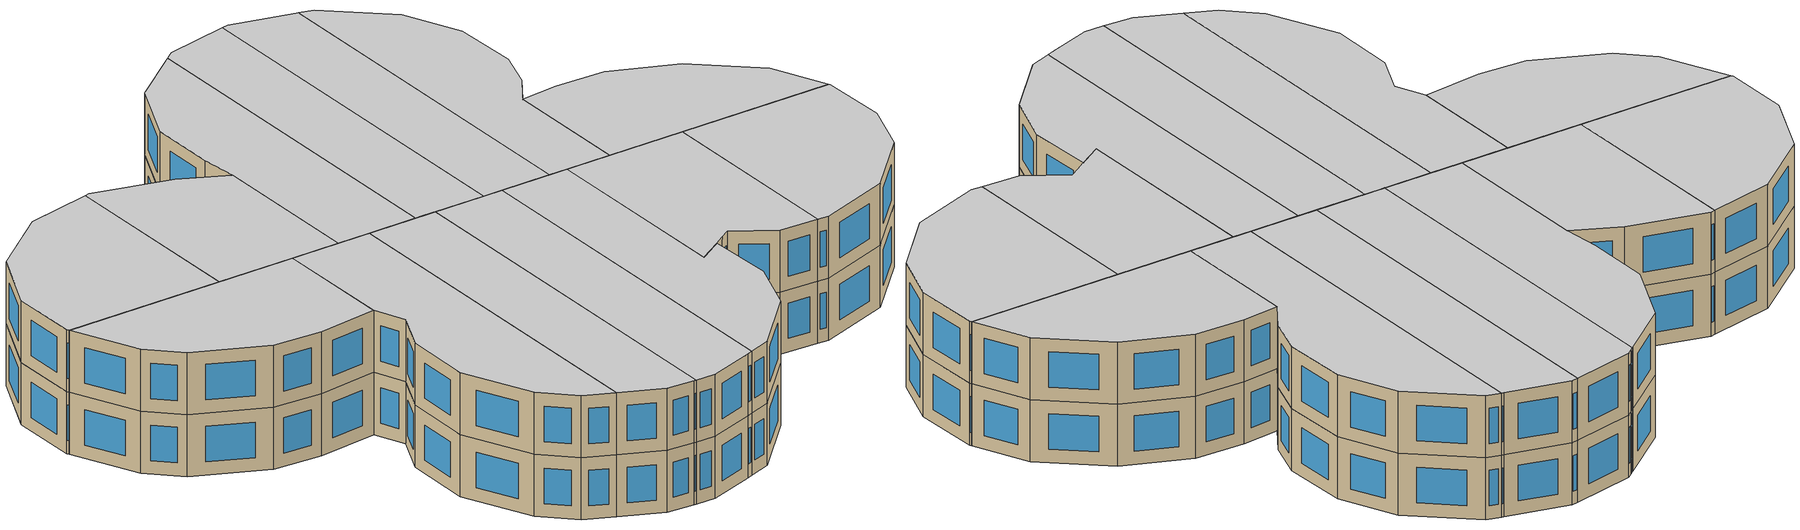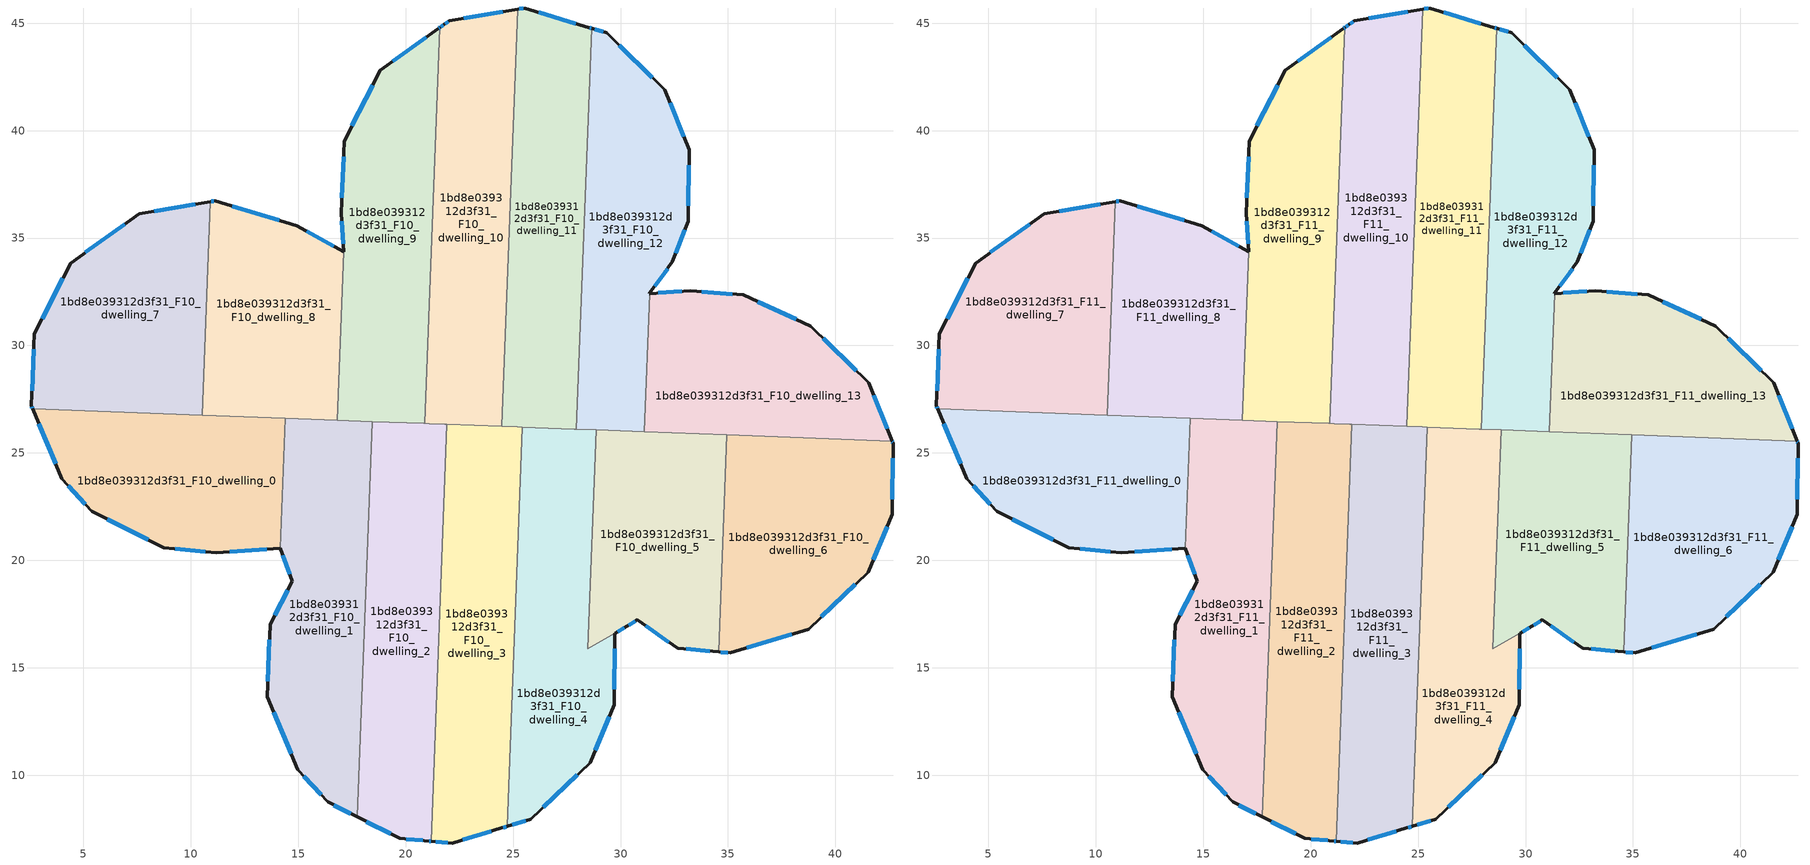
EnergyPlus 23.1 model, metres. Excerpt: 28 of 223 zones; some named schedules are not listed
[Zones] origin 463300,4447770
1bd8e039312d3f31_F10_dwelling_0
 floor to 1bd8e039312d3f31_F9_dwelling_0 (EU_floor_Construction): 14.39,26.62 14.16,20.57 11.18,20.36 8.75,20.58 5.39,22.29 4,23.79 2.64,27.06 z30
 wall outside (EU_wall_Construction): 2.64,27.06 4,23.79 5.39,22.29 8.75,20.58 11.18,20.36 14.16,20.57 z30:33
 wall to 1bd8e039312d3f31_F10_dwelling_7 (EU_wall_Construction): 10.53,26.76 2.64,27.06 z30:33
 wall to 1bd8e039312d3f31_F10_dwelling_1 (EU_wall_Construction): 14.16,20.57 14.39,26.62 z30:33
 wall to 1bd8e039312d3f31_F10_dwelling_8 (EU_wall_Construction): 14.39,26.62 10.53,26.76 z30:33
 window (EU_Window_Construction): 4.29,23.47 5.09,22.61 / 2.93,26.36 3.71,24.49 / 11.82,20.4 13.53,20.52 / 9.27,20.54 10.66,20.41 / 6.11,21.92 8.03,20.95 z30.64:32.36
1bd8e039312d3f31_F10_dwelling_1
 floor to 1bd8e039312d3f31_F9_dwelling_1 (EU_floor_Construction): 18.44,26.46 17.74,8.06 16.36,8.76 14.97,10.26 13.55,13.66 13.69,17.02 14.73,19.03 14.16,20.57 14.39,26.62 z30
 wall outside (EU_wall_Construction): 14.16,20.57 14.73,19.03 13.69,17.02 13.55,13.66 14.97,10.26 16.36,8.76 17.74,8.06 z30:33
 wall to 1bd8e039312d3f31_F10_dwelling_2 (EU_wall_Construction): 17.74,8.06 18.44,26.46 z30:33
 wall to 1bd8e039312d3f31_F10_dwelling_8 (EU_wall_Construction): 16.81,26.52 14.39,26.62 z30:33
 wall to 1bd8e039312d3f31_F10_dwelling_9 (EU_wall_Construction): 18.44,26.46 16.81,26.52 z30:33
 window (EU_Window_Construction): 14.28,20.24 14.61,19.36 / 16.66,8.61 17.45,8.21 / 15.27,9.94 16.06,9.08 / 13.85,12.93 14.66,10.99 / 13.66,16.3 13.58,14.38 / 14.5,18.6 13.91,17.45 z30.64:32.36
1bd8e039312d3f31_F10_dwelling_10
 floor to 1bd8e039312d3f31_F9_dwelling_10 (EU_floor_Construction): 25.21,45.65 24.47,26.23 21.09,26.36 20.89,26.37 21.59,44.8 21.79,44.95 22.02,45.12 z30
 wall outside (EU_wall_Construction): 25.21,45.65 22.02,45.12 21.79,44.95 21.59,44.8 z30:33
 wall to 1bd8e039312d3f31_F10_dwelling_11 (EU_wall_Construction): 24.47,26.23 25.21,45.65 z30:33
 wall to 1bd8e039312d3f31_F10_dwelling_9 (EU_wall_Construction): 21.59,44.8 20.89,26.37 z30:33
 wall to 1bd8e039312d3f31_F10_dwelling_3 (EU_wall_Construction): 21.92,26.33 24.47,26.23 z30:33
 wall to 1bd8e039312d3f31_F10_dwelling_2 (EU_wall_Construction): 20.89,26.37 21.09,26.36 21.82,26.33 21.92,26.33 z30:33
 window (EU_Window_Construction): 21.97,45.08 21.84,44.98 / 24.52,45.54 22.7,45.23 / 21.75,44.92 21.63,44.83 z30.64:32.36
1bd8e039312d3f31_F10_dwelling_11
 floor to 1bd8e039312d3f31_F9_dwelling_11 (EU_floor_Construction): 28.55,44.79 28.65,44.76 27.95,26.1 27.85,26.11 24.47,26.23 25.21,45.65 25.54,45.71 z30
 wall outside (EU_wall_Construction): 28.65,44.76 28.55,44.79 25.54,45.71 25.21,45.65 z30:33
 wall to 1bd8e039312d3f31_F10_dwelling_12 (EU_wall_Construction): 27.95,26.1 28.65,44.76 z30:33
 wall to 1bd8e039312d3f31_F10_dwelling_4 (EU_wall_Construction): 25.43,26.2 27.85,26.11 27.95,26.1 z30:33
 wall to 1bd8e039312d3f31_F10_dwelling_3 (EU_wall_Construction): 24.47,26.23 25.18,26.21 25.43,26.2 z30:33
 window (EU_Window_Construction): 25.47,45.7 25.28,45.66 / 27.91,44.99 26.19,45.51 / 28.63,44.77 28.57,44.78 z30.64:32.36
1bd8e039312d3f31_F10_dwelling_12
 floor to 1bd8e039312d3f31_F9_dwelling_12 (EU_floor_Construction): 32.07,41.9 33.19,39.11 33.16,35.79 32.41,33.89 31.36,32.45 31.34,32.42 31.36,32.42 31.11,25.98 27.95,26.1 28.65,44.76 29.35,44.55 z30
 wall outside (EU_wall_Construction): 31.34,32.42 31.36,32.45 32.41,33.89 33.16,35.79 33.19,39.11 32.07,41.9 29.35,44.55 28.65,44.76 / 31.34,32.42 31.36,32.42 z30:33
 wall to 1bd8e039312d3f31_F10_dwelling_13 (EU_wall_Construction): 31.11,25.98 31.36,32.42 z30:33
 wall to 1bd8e039312d3f31_F10_dwelling_5 (EU_wall_Construction): 28.87,26.07 31.11,25.98 z30:33
 wall to 1bd8e039312d3f31_F10_dwelling_4 (EU_wall_Construction): 27.95,26.1 28.87,26.07 z30:33
 window (EU_Window_Construction): 32.57,34.3 33,35.38 / 31.58,32.76 32.19,33.58 / 29.2,44.59 28.8,44.71 / 31.49,42.47 29.93,43.98 / 32.95,39.71 32.31,41.31 / 33.16,36.5 33.18,38.4 z30.64:32.36
1bd8e039312d3f31_F10_dwelling_13
 floor to 1bd8e039312d3f31_F9_dwelling_13 (EU_floor_Construction): 38.84,30.9 41.57,28.26 42.65,25.55 31.11,25.98 31.36,32.42 33.25,32.55 35.72,32.35 z30
 wall outside (EU_wall_Construction): 42.65,25.55 41.57,28.26 38.84,30.9 35.72,32.35 33.25,32.55 31.36,32.42 z30:33
 wall to 1bd8e039312d3f31_F10_dwelling_6 (EU_wall_Construction): 34.94,25.84 42.65,25.55 z30:33
 wall to 1bd8e039312d3f31_F10_dwelling_5 (EU_wall_Construction): 31.11,25.98 34.94,25.84 z30:33
 window (EU_Window_Construction): 40.98,28.83 39.43,30.34 / 42.42,26.13 41.8,27.68 / 32.85,32.52 31.76,32.45 / 35.19,32.39 33.78,32.51 / 38.18,31.21 36.39,32.04 z30.64:32.36
1bd8e039312d3f31_F10_dwelling_2
 floor to 1bd8e039312d3f31_F9_dwelling_2 (EU_floor_Construction): 21.92,26.33 21.19,6.93 21.09,6.94 19.73,7.05 17.74,8.06 18.44,26.46 21.82,26.33 z30
 wall outside (EU_wall_Construction): 17.74,8.06 19.73,7.05 21.09,6.94 21.19,6.93 z30:33
 wall to 1bd8e039312d3f31_F10_dwelling_3 (EU_wall_Construction): 21.19,6.93 21.92,26.33 z30:33
 wall to 1bd8e039312d3f31_F10_dwelling_9 (EU_wall_Construction): 20.89,26.37 20.84,26.37 18.44,26.46 z30:33
 window (EU_Window_Construction): 20.02,7.03 20.8,6.96 / 18.17,7.84 19.3,7.27 / 21.11,6.93 21.17,6.93 z30.64:32.36
1bd8e039312d3f31_F10_dwelling_3
 floor to 1bd8e039312d3f31_F9_dwelling_3 (EU_floor_Construction): 25.43,26.2 24.73,7.62 24.48,7.54 22.16,6.84 21.19,6.93 21.92,26.33 25.18,26.21 z30
 wall outside (EU_wall_Construction): 21.19,6.93 22.16,6.84 24.48,7.54 24.73,7.62 z30:33
 wall to 1bd8e039312d3f31_F10_dwelling_4 (EU_wall_Construction): 24.73,7.62 25.43,26.2 z30:33
 window (EU_Window_Construction): 24.53,7.56 24.68,7.6 / 22.66,6.99 23.98,7.39 / 21.4,6.91 21.95,6.86 z30.64:32.36
1bd8e039312d3f31_F10_dwelling_4
 floor to 1bd8e039312d3f31_F9_dwelling_4 (EU_floor_Construction): 28.87,26.07 28.48,15.88 29.75,16.61 29.71,13.29 28.59,10.58 25.82,7.95 24.73,7.62 25.43,26.2 z30
 wall outside (EU_wall_Construction): 24.73,7.62 25.82,7.95 28.59,10.58 29.71,13.29 29.74,16.61 z30:33
 wall to 1bd8e039312d3f31_F10_dwelling_5 (EU_wall_Construction): 29.74,16.61 28.48,15.88 28.87,26.07 z30:33
 window (EU_Window_Construction): 29.72,14 29.73,15.9 / 28.83,11.16 29.47,12.71 / 26.41,8.51 28,10.02 / 24.97,7.69 25.59,7.88 z30.64:32.36
1bd8e039312d3f31_F10_dwelling_5
 floor to 1bd8e039312d3f31_F9_dwelling_5 (EU_floor_Construction): 34.94,25.84 34.56,15.74 32.66,15.92 30.78,17.22 30.29,16.93 29.75,16.61 28.48,15.88 28.87,26.07 z30
 wall outside (EU_wall_Construction): 29.75,16.61 30.29,16.93 30.78,17.22 32.66,15.92 34.56,15.74 z30:33
 wall to 1bd8e039312d3f31_F10_dwelling_6 (EU_wall_Construction): 34.56,15.74 34.94,25.84 z30:33
 window (EU_Window_Construction): 33.07,15.88 34.15,15.78 / 31.19,16.94 32.26,16.2 / 30.4,16.99 30.68,17.16 / 29.86,16.68 30.17,16.86 z30.64:32.36
1bd8e039312d3f31_F10_dwelling_6
 floor to 1bd8e039312d3f31_F9_dwelling_6 (EU_floor_Construction): 42.65,25.55 42.68,25.47 42.65,22.14 41.53,19.45 38.76,16.8 35.1,15.69 34.56,15.74 34.94,25.84 z30
 wall outside (EU_wall_Construction): 34.56,15.74 35.1,15.69 38.76,16.8 41.53,19.45 42.65,22.14 42.68,25.47 42.65,25.55 z30:33
 window (EU_Window_Construction): 41.77,20.02 42.41,21.56 / 39.35,17.36 40.94,18.88 / 35.89,15.93 37.98,16.56 / 34.68,15.73 34.99,15.7 / 42.68,25.48 42.66,25.53 / 42.66,22.85 42.68,24.75 z30.64:32.36
1bd8e039312d3f31_F10_dwelling_7
 floor to 1bd8e039312d3f31_F9_dwelling_7 (EU_floor_Construction): 10.91,36.7 10.53,26.76 2.64,27.06 2.58,27.18 2.71,30.54 4.4,33.83 7.6,36.14 z30
 wall outside (EU_wall_Construction): 10.91,36.7 7.6,36.14 4.4,33.83 2.71,30.54 2.58,27.18 2.64,27.06 z30:33
 wall to 1bd8e039312d3f31_F10_dwelling_8 (EU_wall_Construction): 10.53,26.76 10.91,36.7 z30:33
 window (EU_Window_Construction): 10.2,36.58 8.31,36.26 / 2.6,27.16 2.62,27.09 / 2.68,29.82 2.61,27.9 / 4.04,33.13 3.07,31.24 / 6.91,35.65 5.09,34.33 z30.64:32.36
1bd8e039312d3f31_F10_dwelling_8
 floor to 1bd8e039312d3f31_F9_dwelling_8 (EU_floor_Construction): 17.11,34.36 16.81,26.52 10.53,26.76 10.91,36.7 11.12,36.73 14.93,35.57 z30
 wall outside (EU_wall_Construction): 17.11,34.36 14.93,35.57 11.12,36.73 10.91,36.7 z30:33
 wall to 1bd8e039312d3f31_F10_dwelling_9 (EU_wall_Construction): 16.81,26.52 17.11,34.36 z30:33
 window (EU_Window_Construction): 11.07,36.72 10.95,36.7 / 14.11,35.82 11.93,36.48 / 16.64,34.62 15.39,35.31 z30.64:32.36
1bd8e039312d3f31_F10_dwelling_9
 floor to 1bd8e039312d3f31_F9_dwelling_9 (EU_floor_Construction): 21.59,44.8 20.89,26.37 20.84,26.37 16.81,26.52 17.11,34.36 17.01,36.16 17.13,39.51 18.83,42.81 21.53,44.76 z30
 wall outside (EU_wall_Construction): 21.59,44.8 21.53,44.76 18.83,42.81 17.13,39.51 17.01,36.16 17.11,34.36 z30:33
 window (EU_Window_Construction): 17.11,38.79 17.03,36.88 / 18.46,42.1 17.5,40.22 / 20.95,44.35 19.41,43.23 / 21.58,44.79 21.55,44.77 / 17.03,35.77 17.09,34.75 z30.64:32.36
1bd8e039312d3f31_F11_dwelling_0
 floor to 1bd8e039312d3f31_F10_dwelling_0 (EU_floor_Construction): 14.39,26.62 14.16,20.57 11.18,20.36 8.75,20.58 5.39,22.29 4,23.79 2.64,27.06 z33
 wall outside (EU_wall_Construction): 2.64,27.06 4,23.79 5.39,22.29 8.75,20.58 11.18,20.36 14.16,20.57 z33:36
 wall to 1bd8e039312d3f31_F11_dwelling_7 (EU_wall_Construction): 10.53,26.76 2.64,27.06 z33:36
 wall to 1bd8e039312d3f31_F11_dwelling_1 (EU_wall_Construction): 14.16,20.57 14.39,26.62 z33:36
 wall to 1bd8e039312d3f31_F11_dwelling_8 (EU_wall_Construction): 14.39,26.62 10.53,26.76 z33:36
 window (EU_Window_Construction): 4.29,23.47 5.09,22.61 / 2.93,26.36 3.71,24.49 / 11.82,20.4 13.53,20.52 / 9.27,20.54 10.66,20.41 / 6.11,21.92 8.03,20.95 z33.64:35.36
 ceiling to 1bd8e039312d3f31_F12_dwelling_0 (EU_floor_Construction): 14.16,20.57 14.39,26.62 2.64,27.06 4,23.79 5.39,22.29 8.75,20.58 11.18,20.36 z36
1bd8e039312d3f31_F11_dwelling_1
 floor to 1bd8e039312d3f31_F10_dwelling_1 (EU_floor_Construction): 18.44,26.46 17.74,8.06 16.36,8.76 14.97,10.26 13.55,13.66 13.69,17.02 14.73,19.03 14.16,20.57 14.39,26.62 z33
 wall outside (EU_wall_Construction): 14.16,20.57 14.73,19.03 13.69,17.02 13.55,13.66 14.97,10.26 16.36,8.76 17.74,8.06 z33:36
 wall to 1bd8e039312d3f31_F11_dwelling_2 (EU_wall_Construction): 17.74,8.06 18.44,26.46 z33:36
 wall to 1bd8e039312d3f31_F11_dwelling_8 (EU_wall_Construction): 16.81,26.52 14.39,26.62 z33:36
 wall to 1bd8e039312d3f31_F11_dwelling_9 (EU_wall_Construction): 18.44,26.46 16.81,26.52 z33:36
 window (EU_Window_Construction): 14.28,20.24 14.61,19.36 / 16.66,8.61 17.45,8.21 / 15.27,9.94 16.06,9.08 / 13.85,12.93 14.66,10.99 / 13.66,16.3 13.58,14.38 / 14.5,18.6 13.91,17.45 z33.64:35.36
 ceiling to 1bd8e039312d3f31_F12_dwelling_1 (EU_floor_Construction): 17.74,8.06 18.44,26.46 14.39,26.62 14.16,20.57 14.73,19.03 13.69,17.02 13.55,13.66 14.97,10.26 16.36,8.76 z36
1bd8e039312d3f31_F11_dwelling_10
 floor to 1bd8e039312d3f31_F10_dwelling_10 (EU_floor_Construction): 25.21,45.65 24.47,26.23 21.09,26.36 20.89,26.37 21.59,44.8 21.79,44.95 22.02,45.12 z33
 wall outside (EU_wall_Construction): 25.21,45.65 22.02,45.12 21.79,44.95 21.59,44.8 z33:36
 wall to 1bd8e039312d3f31_F11_dwelling_11 (EU_wall_Construction): 24.47,26.23 25.21,45.65 z33:36
 wall to 1bd8e039312d3f31_F11_dwelling_9 (EU_wall_Construction): 21.59,44.8 20.89,26.37 z33:36
 wall to 1bd8e039312d3f31_F11_dwelling_3 (EU_wall_Construction): 21.92,26.33 24.47,26.23 z33:36
 wall to 1bd8e039312d3f31_F11_dwelling_2 (EU_wall_Construction): 20.89,26.37 21.09,26.36 21.82,26.33 21.92,26.33 z33:36
 window (EU_Window_Construction): 21.97,45.08 21.84,44.98 / 24.52,45.54 22.7,45.23 / 21.75,44.92 21.63,44.83 z33.64:35.36
 ceiling to 1bd8e039312d3f31_F12_dwelling_10 (EU_floor_Construction): 24.47,26.23 25.21,45.65 22.02,45.12 21.79,44.95 21.59,44.8 20.89,26.37 21.09,26.36 z36
1bd8e039312d3f31_F11_dwelling_11
 floor to 1bd8e039312d3f31_F10_dwelling_11 (EU_floor_Construction): 28.55,44.79 28.65,44.76 27.95,26.1 27.85,26.11 24.47,26.23 25.21,45.65 25.54,45.71 z33
 wall outside (EU_wall_Construction): 28.65,44.76 28.55,44.79 25.54,45.71 25.21,45.65 z33:36
 wall to 1bd8e039312d3f31_F11_dwelling_12 (EU_wall_Construction): 27.95,26.1 28.65,44.76 z33:36
 wall to 1bd8e039312d3f31_F11_dwelling_4 (EU_wall_Construction): 25.43,26.2 27.85,26.11 27.95,26.1 z33:36
 wall to 1bd8e039312d3f31_F11_dwelling_3 (EU_wall_Construction): 24.47,26.23 25.18,26.21 25.43,26.2 z33:36
 window (EU_Window_Construction): 25.47,45.7 25.28,45.66 / 27.91,44.99 26.19,45.51 / 28.63,44.77 28.57,44.78 z33.64:35.36
 ceiling to 1bd8e039312d3f31_F12_dwelling_11 (EU_floor_Construction): 27.95,26.1 28.65,44.76 28.55,44.79 25.54,45.71 25.21,45.65 24.47,26.23 27.85,26.11 z36
1bd8e039312d3f31_F11_dwelling_12
 floor to 1bd8e039312d3f31_F10_dwelling_12 (EU_floor_Construction): 32.07,41.9 33.19,39.11 33.16,35.79 32.41,33.89 31.36,32.45 31.34,32.42 31.36,32.42 31.11,25.98 27.95,26.1 28.65,44.76 29.35,44.55 z33
 wall outside (EU_wall_Construction): 31.34,32.42 31.36,32.45 32.41,33.89 33.16,35.79 33.19,39.11 32.07,41.9 29.35,44.55 28.65,44.76 / 31.34,32.42 31.36,32.42 z33:36
 wall to 1bd8e039312d3f31_F11_dwelling_13 (EU_wall_Construction): 31.11,25.98 31.36,32.42 z33:36
 wall to 1bd8e039312d3f31_F11_dwelling_5 (EU_wall_Construction): 28.87,26.07 31.11,25.98 z33:36
 wall to 1bd8e039312d3f31_F11_dwelling_4 (EU_wall_Construction): 27.95,26.1 28.87,26.07 z33:36
 window (EU_Window_Construction): 32.57,34.3 33,35.38 / 31.58,32.76 32.19,33.58 / 29.2,44.59 28.8,44.71 / 31.49,42.47 29.93,43.98 / 32.95,39.71 32.31,41.31 / 33.16,36.5 33.18,38.4 z33.64:35.36
 ceiling to 1bd8e039312d3f31_F12_dwelling_12 (EU_floor_Construction): 31.11,25.98 31.36,32.42 31.34,32.42 31.36,32.45 32.41,33.89 33.16,35.79 33.19,39.11 32.07,41.9 29.35,44.55 28.65,44.76 27.95,26.1 z36
1bd8e039312d3f31_F11_dwelling_13
 floor to 1bd8e039312d3f31_F10_dwelling_13 (EU_floor_Construction): 38.84,30.9 41.57,28.26 42.65,25.55 31.11,25.98 31.36,32.42 33.25,32.55 35.72,32.35 z33
 wall outside (EU_wall_Construction): 42.65,25.55 41.57,28.26 38.84,30.9 35.72,32.35 33.25,32.55 31.36,32.42 z33:36
 wall to 1bd8e039312d3f31_F11_dwelling_6 (EU_wall_Construction): 34.94,25.84 42.65,25.55 z33:36
 wall to 1bd8e039312d3f31_F11_dwelling_5 (EU_wall_Construction): 31.11,25.98 34.94,25.84 z33:36
 window (EU_Window_Construction): 40.98,28.83 39.43,30.34 / 42.42,26.13 41.8,27.68 / 32.85,32.52 31.76,32.45 / 35.19,32.39 33.78,32.51 / 38.18,31.21 36.39,32.04 z33.64:35.36
 ceiling to 1bd8e039312d3f31_F12_dwelling_13 (EU_floor_Construction): 42.65,25.55 41.57,28.26 38.84,30.9 35.72,32.35 33.25,32.55 31.36,32.42 31.11,25.98 z36
1bd8e039312d3f31_F11_dwelling_2
 floor to 1bd8e039312d3f31_F10_dwelling_2 (EU_floor_Construction): 21.92,26.33 21.19,6.93 21.09,6.94 19.73,7.05 17.74,8.06 18.44,26.46 21.82,26.33 z33
 wall outside (EU_wall_Construction): 17.74,8.06 19.73,7.05 21.09,6.94 21.19,6.93 z33:36
 wall to 1bd8e039312d3f31_F11_dwelling_3 (EU_wall_Construction): 21.19,6.93 21.92,26.33 z33:36
 wall to 1bd8e039312d3f31_F11_dwelling_9 (EU_wall_Construction): 20.89,26.37 20.84,26.37 18.44,26.46 z33:36
 window (EU_Window_Construction): 20.02,7.03 20.8,6.96 / 18.17,7.84 19.3,7.27 / 21.11,6.93 21.17,6.93 z33.64:35.36
 ceiling to 1bd8e039312d3f31_F12_dwelling_2 (EU_floor_Construction): 21.19,6.93 21.92,26.33 21.82,26.33 18.44,26.46 17.74,8.06 19.73,7.05 21.09,6.94 z36
1bd8e039312d3f31_F11_dwelling_3
 floor to 1bd8e039312d3f31_F10_dwelling_3 (EU_floor_Construction): 25.43,26.2 24.73,7.62 24.48,7.54 22.16,6.84 21.19,6.93 21.92,26.33 25.18,26.21 z33
 wall outside (EU_wall_Construction): 21.19,6.93 22.16,6.84 24.48,7.54 24.73,7.62 z33:36
 wall to 1bd8e039312d3f31_F11_dwelling_4 (EU_wall_Construction): 24.73,7.62 25.43,26.2 z33:36
 window (EU_Window_Construction): 24.53,7.56 24.68,7.6 / 22.66,6.99 23.98,7.39 / 21.4,6.91 21.95,6.86 z33.64:35.36
 ceiling to 1bd8e039312d3f31_F12_dwelling_3 (EU_floor_Construction): 24.73,7.62 25.43,26.2 25.18,26.21 21.92,26.33 21.19,6.93 22.16,6.84 24.48,7.54 z36
1bd8e039312d3f31_F11_dwelling_4
 floor to 1bd8e039312d3f31_F10_dwelling_4 (EU_floor_Construction): 28.87,26.07 28.48,15.88 29.75,16.61 29.71,13.29 28.59,10.58 25.82,7.95 24.73,7.62 25.43,26.2 z33
 wall outside (EU_wall_Construction): 24.73,7.62 25.82,7.95 28.59,10.58 29.71,13.29 29.74,16.61 z33:36
 wall to 1bd8e039312d3f31_F11_dwelling_5 (EU_wall_Construction): 29.74,16.61 28.48,15.88 28.87,26.07 z33:36
 window (EU_Window_Construction): 29.72,14 29.73,15.9 / 28.83,11.16 29.47,12.71 / 26.41,8.51 28,10.02 / 24.97,7.69 25.59,7.88 z33.64:35.36
 ceiling to 1bd8e039312d3f31_F12_dwelling_4 (EU_floor_Construction): 28.59,10.58 29.71,13.29 29.75,16.61 28.48,15.88 28.87,26.07 25.43,26.2 24.73,7.62 25.82,7.95 z36
1bd8e039312d3f31_F11_dwelling_5
 floor to 1bd8e039312d3f31_F10_dwelling_5 (EU_floor_Construction): 34.94,25.84 34.56,15.74 32.66,15.92 30.78,17.22 30.29,16.93 29.75,16.61 28.48,15.88 28.87,26.07 z33
 wall outside (EU_wall_Construction): 29.75,16.61 30.29,16.93 30.78,17.22 32.66,15.92 34.56,15.74 z33:36
 wall to 1bd8e039312d3f31_F11_dwelling_6 (EU_wall_Construction): 34.56,15.74 34.94,25.84 z33:36
 window (EU_Window_Construction): 33.07,15.88 34.15,15.78 / 31.19,16.94 32.26,16.2 / 30.4,16.99 30.68,17.16 / 29.86,16.68 30.17,16.86 z33.64:35.36
 ceiling to 1bd8e039312d3f31_F12_dwelling_5 (EU_floor_Construction): 34.56,15.74 34.94,25.84 28.87,26.07 28.48,15.88 29.75,16.61 30.29,16.93 30.78,17.22 32.66,15.92 z36
1bd8e039312d3f31_F11_dwelling_6
 floor to 1bd8e039312d3f31_F10_dwelling_6 (EU_floor_Construction): 42.65,25.55 42.68,25.47 42.65,22.14 41.53,19.45 38.76,16.8 35.1,15.69 34.56,15.74 34.94,25.84 z33
 wall outside (EU_wall_Construction): 34.56,15.74 35.1,15.69 38.76,16.8 41.53,19.45 42.65,22.14 42.68,25.47 42.65,25.55 z33:36
 window (EU_Window_Construction): 41.77,20.02 42.41,21.56 / 39.35,17.36 40.94,18.88 / 35.89,15.93 37.98,16.56 / 34.68,15.73 34.99,15.7 / 42.68,25.48 42.66,25.53 / 42.66,22.85 42.68,24.75 z33.64:35.36
 ceiling to 1bd8e039312d3f31_F12_dwelling_6 (EU_floor_Construction): 41.53,19.45 42.65,22.14 42.68,25.47 42.65,25.55 34.94,25.84 34.56,15.74 35.1,15.69 38.76,16.8 z36
1bd8e039312d3f31_F11_dwelling_7
 floor to 1bd8e039312d3f31_F10_dwelling_7 (EU_floor_Construction): 10.91,36.7 10.53,26.76 2.64,27.06 2.58,27.18 2.71,30.54 4.4,33.83 7.6,36.14 z33
 wall outside (EU_wall_Construction): 10.91,36.7 7.6,36.14 4.4,33.83 2.71,30.54 2.58,27.18 2.64,27.06 z33:36
 wall to 1bd8e039312d3f31_F11_dwelling_8 (EU_wall_Construction): 10.53,26.76 10.91,36.7 z33:36
 window (EU_Window_Construction): 10.2,36.58 8.31,36.26 / 2.6,27.16 2.62,27.09 / 2.68,29.82 2.61,27.9 / 4.04,33.13 3.07,31.24 / 6.91,35.65 5.09,34.33 z33.64:35.36
 ceiling to 1bd8e039312d3f31_F12_dwelling_7 (EU_floor_Construction): 10.53,26.76 10.91,36.7 7.6,36.14 4.4,33.83 2.71,30.54 2.58,27.18 2.64,27.06 z36
1bd8e039312d3f31_F11_dwelling_8
 floor to 1bd8e039312d3f31_F10_dwelling_8 (EU_floor_Construction): 17.11,34.36 16.81,26.52 10.53,26.76 10.91,36.7 11.12,36.73 14.93,35.57 z33
 wall outside (EU_wall_Construction): 17.11,34.36 14.93,35.57 11.12,36.73 10.91,36.7 z33:36
 wall to 1bd8e039312d3f31_F11_dwelling_9 (EU_wall_Construction): 16.81,26.52 17.11,34.36 z33:36
 window (EU_Window_Construction): 11.07,36.72 10.95,36.7 / 14.11,35.82 11.93,36.48 / 16.64,34.62 15.39,35.31 z33.64:35.36
 ceiling to 1bd8e039312d3f31_F12_dwelling_8 (EU_floor_Construction): 16.81,26.52 17.11,34.36 14.93,35.57 11.12,36.73 10.91,36.7 10.53,26.76 z36
1bd8e039312d3f31_F11_dwelling_9
 floor to 1bd8e039312d3f31_F10_dwelling_9 (EU_floor_Construction): 21.59,44.8 20.89,26.37 20.84,26.37 16.81,26.52 17.11,34.36 17.01,36.16 17.13,39.51 18.83,42.81 21.53,44.76 z33
 wall outside (EU_wall_Construction): 21.59,44.8 21.53,44.76 18.83,42.81 17.13,39.51 17.01,36.16 17.11,34.36 z33:36
 window (EU_Window_Construction): 17.11,38.79 17.03,36.88 / 18.46,42.1 17.5,40.22 / 20.95,44.35 19.41,43.23 / 21.58,44.79 21.55,44.77 / 17.03,35.77 17.09,34.75 z33.64:35.36
 ceiling to 1bd8e039312d3f31_F12_dwelling_9 (EU_floor_Construction): 20.89,26.37 21.59,44.8 21.53,44.76 18.83,42.81 17.13,39.51 17.01,36.16 17.11,34.36 16.81,26.52 20.84,26.37 z36
[Building]
EU S2 Campaign: North Axis=0; Terrain=City; Solar Distribution=FullExterior
[Site:Location]
Yerevan-Zvartnots.Intl.AP: Latitude=40.15; Longitude=44.383; Time Zone=4; Elevation=854
[SizingPeriod:WeatherFileDays]
AnnualSizingPeriod: Begin Month=1; Begin Day of Month=1; End Month=12; End Day of Month=31; Day of Week for Start Day=Monday; Use Weather File Daylight Saving Period=No; Use Weather File Rain and Snow Indicators=No
[MATERIAL]
EU_InternalMass_Material: Roughness=MediumRough; Thickness=0.1; Conductivity=1; Density=1800; Specific Heat=900; Thermal Absorptance=0.9; Solar Absorptance=0.7; Visible Absorptance=0.7
[MATERIAL:NOMASS] Roughness=MediumRough; Thermal Absorptance=0.9; Solar Absorptance=0.7; Visible Absorptance=0.7
Name | Thermal Resistance
EU_wall_NoMass | 1.05043
EU_floor_NoMass | 0.478065
[WINDOWMATERIAL:SIMPLEGLAZINGSYSTEM]
EU_Window_SimpleGlazing: UFactor=2.5566; Solar Heat Gain Coefficient=0.75; Visible Transmittance=0.75
[CONSTRUCTION]
EU_wall_Construction: EU_wall_NoMass
EU_floor_Construction: EU_floor_NoMass
EU_Window_Construction: EU_Window_SimpleGlazing
EU_InternalMass_Construction: EU_InternalMass_Material
[ZONE] Type=1; Multiplier=1; Ceiling Height=autocalculate; Floor Area=autocalculate; Part of Total Floor Area=Yes
Name | Volume
1bd8e039312d3f31_F10_dwelling_0; 1bd8e039312d3f31_F11_dwelling_0 | 181.796
1bd8e039312d3f31_F10_dwelling_1; 1bd8e039312d3f31_F11_dwelling_1 | 205.826
1bd8e039312d3f31_F10_dwelling_10; 1bd8e039312d3f31_F11_dwelling_10 | 204.914
1bd8e039312d3f31_F10_dwelling_11; 1bd8e039312d3f31_F11_dwelling_11 | 199.403
1bd8e039312d3f31_F10_dwelling_12; 1bd8e039312d3f31_F11_dwelling_12 | 202.005
1bd8e039312d3f31_F10_dwelling_13; 1bd8e039312d3f31_F11_dwelling_13 | 180.005
1bd8e039312d3f31_F10_dwelling_2; 1bd8e039312d3f31_F11_dwelling_2 | 199.616
1bd8e039312d3f31_F10_dwelling_3; 1bd8e039312d3f31_F11_dwelling_3 | 202.004
1bd8e039312d3f31_F10_dwelling_4; 1bd8e039312d3f31_F11_dwelling_4 | 197.955
1bd8e039312d3f31_F10_dwelling_5; 1bd8e039312d3f31_F11_dwelling_5 | 175.661
1bd8e039312d3f31_F10_dwelling_6; 1bd8e039312d3f31_F11_dwelling_6 | 193.801
1bd8e039312d3f31_F10_dwelling_7; 1bd8e039312d3f31_F11_dwelling_7 | 193.795
1bd8e039312d3f31_F10_dwelling_8; 1bd8e039312d3f31_F11_dwelling_8 | 171.938
1bd8e039312d3f31_F10_dwelling_9; 1bd8e039312d3f31_F11_dwelling_9 | 204.526
[INTERNALMASS] Construction=EU_InternalMass_Construction
Name | Zone or ZoneList | Surface Area
1bd8e039312d3f31_F10_dwelling_0_EU_InternalMass | 1bd8e039312d3f31_F10_dwelling_0 | 60.5986
1bd8e039312d3f31_F10_dwelling_1_EU_InternalMass | 1bd8e039312d3f31_F10_dwelling_1 | 68.609
1bd8e039312d3f31_F10_dwelling_2_EU_InternalMass | 1bd8e039312d3f31_F10_dwelling_2 | 66.5362
1bd8e039312d3f31_F10_dwelling_3_EU_InternalMass | 1bd8e039312d3f31_F10_dwelling_3 | 67.3366
1bd8e039312d3f31_F10_dwelling_4_EU_InternalMass | 1bd8e039312d3f31_F10_dwelling_4 | 65.9812
1bd8e039312d3f31_F10_dwelling_5_EU_InternalMass | 1bd8e039312d3f31_F10_dwelling_5 | 58.5502
1bd8e039312d3f31_F10_dwelling_6_EU_InternalMass | 1bd8e039312d3f31_F10_dwelling_6 | 64.6007
1bd8e039312d3f31_F10_dwelling_7_EU_InternalMass | 1bd8e039312d3f31_F10_dwelling_7 | 64.598
1bd8e039312d3f31_F10_dwelling_8_EU_InternalMass | 1bd8e039312d3f31_F10_dwelling_8 | 57.3126
1bd8e039312d3f31_F10_dwelling_9_EU_InternalMass | 1bd8e039312d3f31_F10_dwelling_9 | 68.1802
1bd8e039312d3f31_F10_dwelling_10_EU_InternalMass | 1bd8e039312d3f31_F10_dwelling_10 | 68.301
1bd8e039312d3f31_F10_dwelling_11_EU_InternalMass | 1bd8e039312d3f31_F10_dwelling_11 | 66.468
1bd8e039312d3f31_F10_dwelling_12_EU_InternalMass | 1bd8e039312d3f31_F10_dwelling_12 | 67.3366
1bd8e039312d3f31_F10_dwelling_13_EU_InternalMass | 1bd8e039312d3f31_F10_dwelling_13 | 60.0019
1bd8e039312d3f31_F11_dwelling_0_EU_InternalMass | 1bd8e039312d3f31_F11_dwelling_0 | 60.5986
1bd8e039312d3f31_F11_dwelling_1_EU_InternalMass | 1bd8e039312d3f31_F11_dwelling_1 | 68.609
1bd8e039312d3f31_F11_dwelling_2_EU_InternalMass | 1bd8e039312d3f31_F11_dwelling_2 | 66.5362
1bd8e039312d3f31_F11_dwelling_3_EU_InternalMass | 1bd8e039312d3f31_F11_dwelling_3 | 67.3366
1bd8e039312d3f31_F11_dwelling_4_EU_InternalMass | 1bd8e039312d3f31_F11_dwelling_4 | 65.9812
1bd8e039312d3f31_F11_dwelling_5_EU_InternalMass | 1bd8e039312d3f31_F11_dwelling_5 | 58.5502
1bd8e039312d3f31_F11_dwelling_6_EU_InternalMass | 1bd8e039312d3f31_F11_dwelling_6 | 64.6007
1bd8e039312d3f31_F11_dwelling_7_EU_InternalMass | 1bd8e039312d3f31_F11_dwelling_7 | 64.598
1bd8e039312d3f31_F11_dwelling_8_EU_InternalMass | 1bd8e039312d3f31_F11_dwelling_8 | 57.3126
1bd8e039312d3f31_F11_dwelling_9_EU_InternalMass | 1bd8e039312d3f31_F11_dwelling_9 | 68.1802
1bd8e039312d3f31_F11_dwelling_10_EU_InternalMass | 1bd8e039312d3f31_F11_dwelling_10 | 68.301
1bd8e039312d3f31_F11_dwelling_11_EU_InternalMass | 1bd8e039312d3f31_F11_dwelling_11 | 66.468
1bd8e039312d3f31_F11_dwelling_12_EU_InternalMass | 1bd8e039312d3f31_F11_dwelling_12 | 67.3366
1bd8e039312d3f31_F11_dwelling_13_EU_InternalMass | 1bd8e039312d3f31_F11_dwelling_13 | 60.0019
[OTHEREQUIPMENT] Fuel Type=Electricity; Design Level Calculation Method=Watts/Area; Power per Zone Floor Area=1; Fraction Latent=0; Fraction Radiant=0; Fraction Lost=0; Carbon Dioxide Generation Rate=0; EndUse Subcategory=EU_Step8_InternalGains
Name | Zone or ZoneList or Space or SpaceList | Schedule
EU_Step8_InternalGain_1bd8e039312d3f31_F10_dwelling_0_f000 | 1bd8e039312d3f31_F10_dwelling_0 | EU_Step8_GainSchedule_1bd8e039312d3f31_F10_dwelling_0_f000
EU_Step8_InternalGain_1bd8e039312d3f31_F10_dwelling_1_f000 | 1bd8e039312d3f31_F10_dwelling_1 | EU_Step8_GainSchedule_1bd8e039312d3f31_F10_dwelling_1_f000
EU_Step8_InternalGain_1bd8e039312d3f31_F10_dwelling_2_f000 | 1bd8e039312d3f31_F10_dwelling_2 | EU_Step8_GainSchedule_1bd8e039312d3f31_F10_dwelling_2_f000
EU_Step8_InternalGain_1bd8e039312d3f31_F10_dwelling_3_f000 | 1bd8e039312d3f31_F10_dwelling_3 | EU_Step8_GainSchedule_1bd8e039312d3f31_F10_dwelling_3_f000
EU_Step8_InternalGain_1bd8e039312d3f31_F10_dwelling_4_f000 | 1bd8e039312d3f31_F10_dwelling_4 | EU_Step8_GainSchedule_1bd8e039312d3f31_F10_dwelling_4_f000
EU_Step8_InternalGain_1bd8e039312d3f31_F10_dwelling_5_f000 | 1bd8e039312d3f31_F10_dwelling_5 | EU_Step8_GainSchedule_1bd8e039312d3f31_F10_dwelling_5_f000
EU_Step8_InternalGain_1bd8e039312d3f31_F10_dwelling_6_f000 | 1bd8e039312d3f31_F10_dwelling_6 | EU_Step8_GainSchedule_1bd8e039312d3f31_F10_dwelling_6_f000
EU_Step8_InternalGain_1bd8e039312d3f31_F10_dwelling_7_f000 | 1bd8e039312d3f31_F10_dwelling_7 | EU_Step8_GainSchedule_1bd8e039312d3f31_F10_dwelling_7_f000
EU_Step8_InternalGain_1bd8e039312d3f31_F10_dwelling_8_f000 | 1bd8e039312d3f31_F10_dwelling_8 | EU_Step8_GainSchedule_1bd8e039312d3f31_F10_dwelling_8_f000
EU_Step8_InternalGain_1bd8e039312d3f31_F10_dwelling_9_f000 | 1bd8e039312d3f31_F10_dwelling_9 | EU_Step8_GainSchedule_1bd8e039312d3f31_F10_dwelling_9_f000
EU_Step8_InternalGain_1bd8e039312d3f31_F10_dwelling_10_f000 | 1bd8e039312d3f31_F10_dwelling_10 | EU_Step8_GainSchedule_1bd8e039312d3f31_F10_dwelling_10_f000
EU_Step8_InternalGain_1bd8e039312d3f31_F10_dwelling_11_f000 | 1bd8e039312d3f31_F10_dwelling_11 | EU_Step8_GainSchedule_1bd8e039312d3f31_F10_dwelling_11_f000
EU_Step8_InternalGain_1bd8e039312d3f31_F10_dwelling_12_f000 | 1bd8e039312d3f31_F10_dwelling_12 | EU_Step8_GainSchedule_1bd8e039312d3f31_F10_dwelling_12_f000
EU_Step8_InternalGain_1bd8e039312d3f31_F10_dwelling_13_f000 | 1bd8e039312d3f31_F10_dwelling_13 | EU_Step8_GainSchedule_1bd8e039312d3f31_F10_dwelling_13_f000
EU_Step8_InternalGain_1bd8e039312d3f31_F11_dwelling_0_f000 | 1bd8e039312d3f31_F11_dwelling_0 | EU_Step8_GainSchedule_1bd8e039312d3f31_F11_dwelling_0_f000
EU_Step8_InternalGain_1bd8e039312d3f31_F11_dwelling_1_f000 | 1bd8e039312d3f31_F11_dwelling_1 | EU_Step8_GainSchedule_1bd8e039312d3f31_F11_dwelling_1_f000
EU_Step8_InternalGain_1bd8e039312d3f31_F11_dwelling_2_f000 | 1bd8e039312d3f31_F11_dwelling_2 | EU_Step8_GainSchedule_1bd8e039312d3f31_F11_dwelling_2_f000
EU_Step8_InternalGain_1bd8e039312d3f31_F11_dwelling_3_f000 | 1bd8e039312d3f31_F11_dwelling_3 | EU_Step8_GainSchedule_1bd8e039312d3f31_F11_dwelling_3_f000
EU_Step8_InternalGain_1bd8e039312d3f31_F11_dwelling_4_f000 | 1bd8e039312d3f31_F11_dwelling_4 | EU_Step8_GainSchedule_1bd8e039312d3f31_F11_dwelling_4_f000
EU_Step8_InternalGain_1bd8e039312d3f31_F11_dwelling_5_f000 | 1bd8e039312d3f31_F11_dwelling_5 | EU_Step8_GainSchedule_1bd8e039312d3f31_F11_dwelling_5_f000
EU_Step8_InternalGain_1bd8e039312d3f31_F11_dwelling_6_f000 | 1bd8e039312d3f31_F11_dwelling_6 | EU_Step8_GainSchedule_1bd8e039312d3f31_F11_dwelling_6_f000
EU_Step8_InternalGain_1bd8e039312d3f31_F11_dwelling_7_f000 | 1bd8e039312d3f31_F11_dwelling_7 | EU_Step8_GainSchedule_1bd8e039312d3f31_F11_dwelling_7_f000
EU_Step8_InternalGain_1bd8e039312d3f31_F11_dwelling_8_f000 | 1bd8e039312d3f31_F11_dwelling_8 | EU_Step8_GainSchedule_1bd8e039312d3f31_F11_dwelling_8_f000
EU_Step8_InternalGain_1bd8e039312d3f31_F11_dwelling_9_f000 | 1bd8e039312d3f31_F11_dwelling_9 | EU_Step8_GainSchedule_1bd8e039312d3f31_F11_dwelling_9_f000
EU_Step8_InternalGain_1bd8e039312d3f31_F11_dwelling_10_f000 | 1bd8e039312d3f31_F11_dwelling_10 | EU_Step8_GainSchedule_1bd8e039312d3f31_F11_dwelling_10_f000
EU_Step8_InternalGain_1bd8e039312d3f31_F11_dwelling_11_f000 | 1bd8e039312d3f31_F11_dwelling_11 | EU_Step8_GainSchedule_1bd8e039312d3f31_F11_dwelling_11_f000
EU_Step8_InternalGain_1bd8e039312d3f31_F11_dwelling_12_f000 | 1bd8e039312d3f31_F11_dwelling_12 | EU_Step8_GainSchedule_1bd8e039312d3f31_F11_dwelling_12_f000
EU_Step8_InternalGain_1bd8e039312d3f31_F11_dwelling_13_f000 | 1bd8e039312d3f31_F11_dwelling_13 | EU_Step8_GainSchedule_1bd8e039312d3f31_F11_dwelling_13_f000
[ZONEVENTILATION:DESIGNFLOWRATE] Schedule=EU_AlwaysOn; Design Flow Rate Calculation Method=AirChanges/Hour; Air Changes per Hour=0.557805; Ventilation Type=Natural; Fan Pressure Rise=0; Fan Total Efficiency=1; Constant Term Coefficient=1; Temperature Term Coefficient=0; Velocity Term Coefficient=0; Velocity Squared Term Coefficient=0; Minimum Indoor Temperature=-100; Maximum Indoor Temperature=100; Delta Temperature=-100; Minimum Outdoor Temperature=-100; Maximum Outdoor Temperature=100; Maximum Wind Speed=40
Name | Zone or ZoneList or Space or SpaceList
EU_ConstantAir_1bd8e039312d3f31_F10_dwelling_0 | 1bd8e039312d3f31_F10_dwelling_0
EU_ConstantAir_1bd8e039312d3f31_F10_dwelling_1 | 1bd8e039312d3f31_F10_dwelling_1
EU_ConstantAir_1bd8e039312d3f31_F10_dwelling_2 | 1bd8e039312d3f31_F10_dwelling_2
EU_ConstantAir_1bd8e039312d3f31_F10_dwelling_3 | 1bd8e039312d3f31_F10_dwelling_3
EU_ConstantAir_1bd8e039312d3f31_F10_dwelling_4 | 1bd8e039312d3f31_F10_dwelling_4
EU_ConstantAir_1bd8e039312d3f31_F10_dwelling_5 | 1bd8e039312d3f31_F10_dwelling_5
EU_ConstantAir_1bd8e039312d3f31_F10_dwelling_6 | 1bd8e039312d3f31_F10_dwelling_6
EU_ConstantAir_1bd8e039312d3f31_F10_dwelling_7 | 1bd8e039312d3f31_F10_dwelling_7
EU_ConstantAir_1bd8e039312d3f31_F10_dwelling_8 | 1bd8e039312d3f31_F10_dwelling_8
EU_ConstantAir_1bd8e039312d3f31_F10_dwelling_9 | 1bd8e039312d3f31_F10_dwelling_9
EU_ConstantAir_1bd8e039312d3f31_F10_dwelling_10 | 1bd8e039312d3f31_F10_dwelling_10
EU_ConstantAir_1bd8e039312d3f31_F10_dwelling_11 | 1bd8e039312d3f31_F10_dwelling_11
EU_ConstantAir_1bd8e039312d3f31_F10_dwelling_12 | 1bd8e039312d3f31_F10_dwelling_12
EU_ConstantAir_1bd8e039312d3f31_F10_dwelling_13 | 1bd8e039312d3f31_F10_dwelling_13
EU_ConstantAir_1bd8e039312d3f31_F11_dwelling_0 | 1bd8e039312d3f31_F11_dwelling_0
EU_ConstantAir_1bd8e039312d3f31_F11_dwelling_1 | 1bd8e039312d3f31_F11_dwelling_1
EU_ConstantAir_1bd8e039312d3f31_F11_dwelling_2 | 1bd8e039312d3f31_F11_dwelling_2
EU_ConstantAir_1bd8e039312d3f31_F11_dwelling_3 | 1bd8e039312d3f31_F11_dwelling_3
EU_ConstantAir_1bd8e039312d3f31_F11_dwelling_4 | 1bd8e039312d3f31_F11_dwelling_4
EU_ConstantAir_1bd8e039312d3f31_F11_dwelling_5 | 1bd8e039312d3f31_F11_dwelling_5
EU_ConstantAir_1bd8e039312d3f31_F11_dwelling_6 | 1bd8e039312d3f31_F11_dwelling_6
EU_ConstantAir_1bd8e039312d3f31_F11_dwelling_7 | 1bd8e039312d3f31_F11_dwelling_7
EU_ConstantAir_1bd8e039312d3f31_F11_dwelling_8 | 1bd8e039312d3f31_F11_dwelling_8
EU_ConstantAir_1bd8e039312d3f31_F11_dwelling_9 | 1bd8e039312d3f31_F11_dwelling_9
EU_ConstantAir_1bd8e039312d3f31_F11_dwelling_10 | 1bd8e039312d3f31_F11_dwelling_10
EU_ConstantAir_1bd8e039312d3f31_F11_dwelling_11 | 1bd8e039312d3f31_F11_dwelling_11
EU_ConstantAir_1bd8e039312d3f31_F11_dwelling_12 | 1bd8e039312d3f31_F11_dwelling_12
EU_ConstantAir_1bd8e039312d3f31_F11_dwelling_13 | 1bd8e039312d3f31_F11_dwelling_13
[HVACTEMPLATE:ZONE:IDEALLOADSAIRSYSTEM] System Availability Schedule=EU_AlwaysOn; Maximum Heating Supply Air Temperature=50; Minimum Cooling Supply Air Temperature=13; Maximum Heating Supply Air Humidity Ratio=0.0156; Minimum Cooling Supply Air Humidity Ratio=0.0077; Heating Limit=NoLimit; Cooling Limit=NoLimit; Heating Availability Schedule=EU_AlwaysOn; Cooling Availability Schedule=EU_CoolingOff; Dehumidification Control Type=ConstantSensibleHeatRatio; Cooling Sensible Heat Ratio=0.7; Dehumidification Setpoint=60; Humidification Control Type=None; Humidification Setpoint=30; Outdoor Air Method=None; Outdoor Air Flow Rate per Person=0.00944; Outdoor Air Flow Rate per Zone Floor Area=0; Outdoor Air Flow Rate per Zone=0; Demand Controlled Ventilation Type=None; Outdoor Air Economizer Type=NoEconomizer; Heat Recovery Type=None; Sensible Heat Recovery Effectiveness=0.7; Latent Heat Recovery Effectiveness=0.65
Name | Template Thermostat
1bd8e039312d3f31_F10_dwelling_0 | EU_HeatOnly_1bd8e039312d3f31_F10_dwelling_0
1bd8e039312d3f31_F10_dwelling_1 | EU_HeatOnly_1bd8e039312d3f31_F10_dwelling_1
1bd8e039312d3f31_F10_dwelling_2 | EU_HeatOnly_1bd8e039312d3f31_F10_dwelling_2
1bd8e039312d3f31_F10_dwelling_3 | EU_HeatOnly_1bd8e039312d3f31_F10_dwelling_3
1bd8e039312d3f31_F10_dwelling_4 | EU_HeatOnly_1bd8e039312d3f31_F10_dwelling_4
1bd8e039312d3f31_F10_dwelling_5 | EU_HeatOnly_1bd8e039312d3f31_F10_dwelling_5
1bd8e039312d3f31_F10_dwelling_6 | EU_HeatOnly_1bd8e039312d3f31_F10_dwelling_6
1bd8e039312d3f31_F10_dwelling_7 | EU_HeatOnly_1bd8e039312d3f31_F10_dwelling_7
1bd8e039312d3f31_F10_dwelling_8 | EU_HeatOnly_1bd8e039312d3f31_F10_dwelling_8
1bd8e039312d3f31_F10_dwelling_9 | EU_HeatOnly_1bd8e039312d3f31_F10_dwelling_9
1bd8e039312d3f31_F10_dwelling_10 | EU_HeatOnly_1bd8e039312d3f31_F10_dwelling_10
1bd8e039312d3f31_F10_dwelling_11 | EU_HeatOnly_1bd8e039312d3f31_F10_dwelling_11
1bd8e039312d3f31_F10_dwelling_12 | EU_HeatOnly_1bd8e039312d3f31_F10_dwelling_12
1bd8e039312d3f31_F10_dwelling_13 | EU_HeatOnly_1bd8e039312d3f31_F10_dwelling_13
1bd8e039312d3f31_F11_dwelling_0 | EU_HeatOnly_1bd8e039312d3f31_F11_dwelling_0
1bd8e039312d3f31_F11_dwelling_1 | EU_HeatOnly_1bd8e039312d3f31_F11_dwelling_1
1bd8e039312d3f31_F11_dwelling_2 | EU_HeatOnly_1bd8e039312d3f31_F11_dwelling_2
1bd8e039312d3f31_F11_dwelling_3 | EU_HeatOnly_1bd8e039312d3f31_F11_dwelling_3
1bd8e039312d3f31_F11_dwelling_4 | EU_HeatOnly_1bd8e039312d3f31_F11_dwelling_4
1bd8e039312d3f31_F11_dwelling_5 | EU_HeatOnly_1bd8e039312d3f31_F11_dwelling_5
1bd8e039312d3f31_F11_dwelling_6 | EU_HeatOnly_1bd8e039312d3f31_F11_dwelling_6
1bd8e039312d3f31_F11_dwelling_7 | EU_HeatOnly_1bd8e039312d3f31_F11_dwelling_7
1bd8e039312d3f31_F11_dwelling_8 | EU_HeatOnly_1bd8e039312d3f31_F11_dwelling_8
1bd8e039312d3f31_F11_dwelling_9 | EU_HeatOnly_1bd8e039312d3f31_F11_dwelling_9
1bd8e039312d3f31_F11_dwelling_10 | EU_HeatOnly_1bd8e039312d3f31_F11_dwelling_10
1bd8e039312d3f31_F11_dwelling_11 | EU_HeatOnly_1bd8e039312d3f31_F11_dwelling_11
1bd8e039312d3f31_F11_dwelling_12 | EU_HeatOnly_1bd8e039312d3f31_F11_dwelling_12
1bd8e039312d3f31_F11_dwelling_13 | EU_HeatOnly_1bd8e039312d3f31_F11_dwelling_13
[SIZING:ZONE] Zone Cooling Design Supply Air Temperature Input Method=SupplyAirTemperature; Zone Cooling Design Supply Air Temperature=13; Zone Heating Design Supply Air Temperature Input Method=SupplyAirTemperature; Zone Heating Design Supply Air Temperature=50; Zone Cooling Design Supply Air Humidity Ratio=0.008; Zone Heating Design Supply Air Humidity Ratio=0.008; Cooling Design Air Flow Method=DesignDay; Cooling Design Air Flow Rate=0; Cooling Minimum Air Flow per Zone Floor Area=0.000762; Cooling Minimum Air Flow=0; Cooling Minimum Air Flow Fraction=0.2; Heating Design Air Flow Method=DesignDay; Heating Design Air Flow Rate=0; Heating Maximum Air Flow per Zone Floor Area=0.002032; Heating Maximum Air Flow=0.141576; Heating Maximum Air Flow Fraction=0.3; Account for Dedicated Outdoor Air System=No; Dedicated Outdoor Air System Control Strategy=NeutralSupplyAir; Dedicated Outdoor Air Low Setpoint Temperature for Design=autosize; Dedicated Outdoor Air High Setpoint Temperature for Design=autosize; Zone Load Sizing Method=Sensible Load Only No Latent Load; Zone Latent Cooling Design Supply Air Humidity Ratio Input Method=HumidityRatioDifference; Zone Cooling Design Supply Air Humidity Ratio Difference=0.005; Zone Latent Heating Design Supply Air Humidity Ratio Input Method=HumidityRatioDifference; Zone Humidification Design Supply Air Humidity Ratio Difference=0.005
1bd8e039312d3f31_F10_dwelling_0; 1bd8e039312d3f31_F10_dwelling_1; 1bd8e039312d3f31_F10_dwelling_2; 1bd8e039312d3f31_F10_dwelling_3; 1bd8e039312d3f31_F10_dwelling_4; 1bd8e039312d3f31_F10_dwelling_5; 1bd8e039312d3f31_F10_dwelling_6; 1bd8e039312d3f31_F10_dwelling_7; 1bd8e039312d3f31_F10_dwelling_8; 1bd8e039312d3f31_F10_dwelling_9; 1bd8e039312d3f31_F10_dwelling_10; 1bd8e039312d3f31_F10_dwelling_11; 1bd8e039312d3f31_F10_dwelling_12; 1bd8e039312d3f31_F10_dwelling_13; 1bd8e039312d3f31_F11_dwelling_0; 1bd8e039312d3f31_F11_dwelling_1; 1bd8e039312d3f31_F11_dwelling_2; 1bd8e039312d3f31_F11_dwelling_3; 1bd8e039312d3f31_F11_dwelling_4; 1bd8e039312d3f31_F11_dwelling_5; 1bd8e039312d3f31_F11_dwelling_6; 1bd8e039312d3f31_F11_dwelling_7; 1bd8e039312d3f31_F11_dwelling_8; 1bd8e039312d3f31_F11_dwelling_9; 1bd8e039312d3f31_F11_dwelling_10; 1bd8e039312d3f31_F11_dwelling_11; 1bd8e039312d3f31_F11_dwelling_12; 1bd8e039312d3f31_F11_dwelling_13
[SCHEDULE:FILE] Column Number=1; Rows to Skip at Top=0; Number of Hours of Data=8760; Column Separator=Comma; Interpolate to Timestep=No; Minutes per Item=60; Adjust Schedule for Daylight Savings=Yes
Name | File
EU_Step8_GainSchedule_1bd8e039312d3f31_F10_dwelling_0_f000 | ../../schedules/1bd8e039312d3f31/1bd8e039312d3f31_F10_dwelling_0_f000_gain.csv
EU_Step8_GainSchedule_1bd8e039312d3f31_F10_dwelling_1_f000 | ../../schedules/1bd8e039312d3f31/1bd8e039312d3f31_F10_dwelling_1_f000_gain.csv
EU_Step8_GainSchedule_1bd8e039312d3f31_F10_dwelling_2_f000 | ../../schedules/1bd8e039312d3f31/1bd8e039312d3f31_F10_dwelling_2_f000_gain.csv
EU_Step8_GainSchedule_1bd8e039312d3f31_F10_dwelling_3_f000 | ../../schedules/1bd8e039312d3f31/1bd8e039312d3f31_F10_dwelling_3_f000_gain.csv
EU_Step8_GainSchedule_1bd8e039312d3f31_F10_dwelling_4_f000 | ../../schedules/1bd8e039312d3f31/1bd8e039312d3f31_F10_dwelling_4_f000_gain.csv
EU_Step8_GainSchedule_1bd8e039312d3f31_F10_dwelling_5_f000 | ../../schedules/1bd8e039312d3f31/1bd8e039312d3f31_F10_dwelling_5_f000_gain.csv
EU_Step8_GainSchedule_1bd8e039312d3f31_F10_dwelling_6_f000 | ../../schedules/1bd8e039312d3f31/1bd8e039312d3f31_F10_dwelling_6_f000_gain.csv
EU_Step8_GainSchedule_1bd8e039312d3f31_F10_dwelling_7_f000 | ../../schedules/1bd8e039312d3f31/1bd8e039312d3f31_F10_dwelling_7_f000_gain.csv
EU_Step8_GainSchedule_1bd8e039312d3f31_F10_dwelling_8_f000 | ../../schedules/1bd8e039312d3f31/1bd8e039312d3f31_F10_dwelling_8_f000_gain.csv
EU_Step8_GainSchedule_1bd8e039312d3f31_F10_dwelling_9_f000 | ../../schedules/1bd8e039312d3f31/1bd8e039312d3f31_F10_dwelling_9_f000_gain.csv
EU_Step8_GainSchedule_1bd8e039312d3f31_F10_dwelling_10_f000 | ../../schedules/1bd8e039312d3f31/1bd8e039312d3f31_F10_dwelling_10_f000_gain.csv
EU_Step8_GainSchedule_1bd8e039312d3f31_F10_dwelling_11_f000 | ../../schedules/1bd8e039312d3f31/1bd8e039312d3f31_F10_dwelling_11_f000_gain.csv
EU_Step8_GainSchedule_1bd8e039312d3f31_F10_dwelling_12_f000 | ../../schedules/1bd8e039312d3f31/1bd8e039312d3f31_F10_dwelling_12_f000_gain.csv
EU_Step8_GainSchedule_1bd8e039312d3f31_F10_dwelling_13_f000 | ../../schedules/1bd8e039312d3f31/1bd8e039312d3f31_F10_dwelling_13_f000_gain.csv
EU_Step8_GainSchedule_1bd8e039312d3f31_F11_dwelling_0_f000 | ../../schedules/1bd8e039312d3f31/1bd8e039312d3f31_F11_dwelling_0_f000_gain.csv
EU_Step8_GainSchedule_1bd8e039312d3f31_F11_dwelling_1_f000 | ../../schedules/1bd8e039312d3f31/1bd8e039312d3f31_F11_dwelling_1_f000_gain.csv
EU_Step8_GainSchedule_1bd8e039312d3f31_F11_dwelling_2_f000 | ../../schedules/1bd8e039312d3f31/1bd8e039312d3f31_F11_dwelling_2_f000_gain.csv
EU_Step8_GainSchedule_1bd8e039312d3f31_F11_dwelling_3_f000 | ../../schedules/1bd8e039312d3f31/1bd8e039312d3f31_F11_dwelling_3_f000_gain.csv
EU_Step8_GainSchedule_1bd8e039312d3f31_F11_dwelling_4_f000 | ../../schedules/1bd8e039312d3f31/1bd8e039312d3f31_F11_dwelling_4_f000_gain.csv
EU_Step8_GainSchedule_1bd8e039312d3f31_F11_dwelling_5_f000 | ../../schedules/1bd8e039312d3f31/1bd8e039312d3f31_F11_dwelling_5_f000_gain.csv
EU_Step8_GainSchedule_1bd8e039312d3f31_F11_dwelling_6_f000 | ../../schedules/1bd8e039312d3f31/1bd8e039312d3f31_F11_dwelling_6_f000_gain.csv
EU_Step8_GainSchedule_1bd8e039312d3f31_F11_dwelling_7_f000 | ../../schedules/1bd8e039312d3f31/1bd8e039312d3f31_F11_dwelling_7_f000_gain.csv
EU_Step8_GainSchedule_1bd8e039312d3f31_F11_dwelling_8_f000 | ../../schedules/1bd8e039312d3f31/1bd8e039312d3f31_F11_dwelling_8_f000_gain.csv
EU_Step8_GainSchedule_1bd8e039312d3f31_F11_dwelling_9_f000 | ../../schedules/1bd8e039312d3f31/1bd8e039312d3f31_F11_dwelling_9_f000_gain.csv
EU_Step8_GainSchedule_1bd8e039312d3f31_F11_dwelling_10_f000 | ../../schedules/1bd8e039312d3f31/1bd8e039312d3f31_F11_dwelling_10_f000_gain.csv
EU_Step8_GainSchedule_1bd8e039312d3f31_F11_dwelling_11_f000 | ../../schedules/1bd8e039312d3f31/1bd8e039312d3f31_F11_dwelling_11_f000_gain.csv
EU_Step8_GainSchedule_1bd8e039312d3f31_F11_dwelling_12_f000 | ../../schedules/1bd8e039312d3f31/1bd8e039312d3f31_F11_dwelling_12_f000_gain.csv
EU_Step8_GainSchedule_1bd8e039312d3f31_F11_dwelling_13_f000 | ../../schedules/1bd8e039312d3f31/1bd8e039312d3f31_F11_dwelling_13_f000_gain.csv
